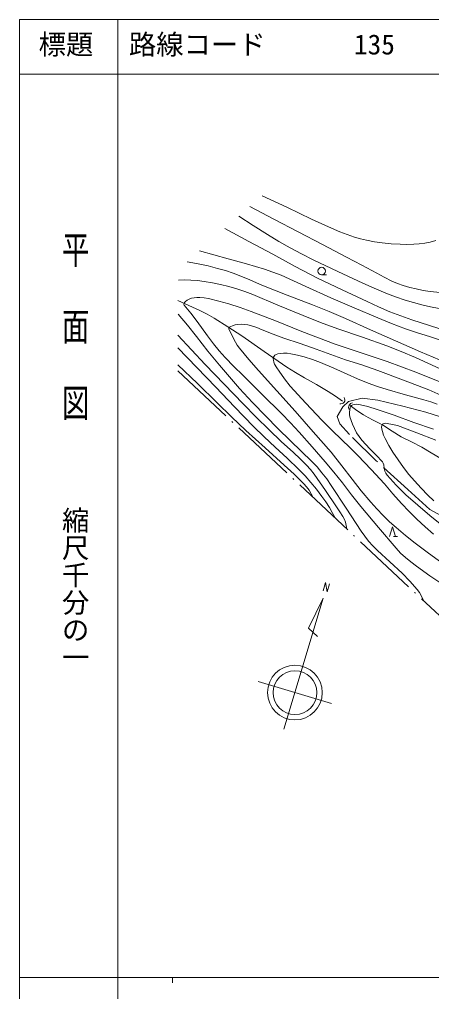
# Model space of a CAD drawing. Units: millimetres, scale not verified. Extents: x 60658 to 700658, y 3130 to 363130.
# Drawn here: x 60658 to 135985, y 185539 to 363130 of the extents above; entities that cross this region are included whole.
import ezdxf
from ezdxf.enums import TextEntityAlignment as Align

# ---------------------------------------------------------------- set-up
doc = ezdxf.new("R2010")
doc.units = ezdxf.units.MM
doc.header["$LTSCALE"] = 1000
doc.linetypes.add('DASHED', pattern=[7.5, 6, -1.5])
doc.linetypes.add('LONG_DASHED_DOTTED', pattern=[15.25, 12, -1.5, 0.25, -1.5])
doc.layers.add('S-SUV', color=7, linetype='Continuous', lineweight=13)
doc.styles.add('@ＭＳ ゴシック', font='')
doc.styles.add('ＭＳ ゴシック', font='')
doc.styles.get('@ＭＳ ゴシック').set_extended_font_data('@MS Gothic')
doc.styles.get('ＭＳ ゴシック').set_extended_font_data('MS Gothic')

msp = doc.modelspace()

# ---------------------------------------------------------------- linework, layer by layer
at = {"layer": 'S-SUV'}
for p, q in [((60658, 363130), (60658, 3130)), ((700658, 363130), (60658, 363130)), ((78658, 363130), (78658, 353130)), ((60658, 353130), (700658, 353130)), ((78658, 353130), (78658, 3130)), ((105020, 330920), (109535, 328809)), ((102769, 328941), (107180, 326614)), ((109535, 328809), (114047, 326669)), ((103387, 325484), (100781, 327193)), ((106012, 323822), (103387, 325484)), ((107180, 326614), (111621, 324323)), ((114047, 326669), (116614, 325479)), ((116614, 325479), (119217, 324340)), ((98189, 324915), (102595, 322589)), ((108058, 322593), (106012, 323822)), ((111621, 324323), (116045, 322022)), ((119217, 324340), (120537, 323821)), ((120537, 323821), (121887, 323357)), ((121887, 323357), (122989, 323042)), ((102595, 322589), (106996, 320231)), ((110127, 321422), (108058, 322593)), ((116045, 322022), (120467, 319699)), ((122989, 323042), (124116, 322784)), ((124116, 322784), (125532, 322529)), ((125532, 322529), (126963, 322333)), ((126963, 322333), (128596, 322163)), ((128596, 322163), (130228, 322054)), ((130228, 322054), (131480, 322021)), ((131480, 322021), (132738, 322049)), ((132738, 322049), (133734, 322123)), ((133734, 322123), (134725, 322257)), ((134725, 322257), (135753, 322464)), ((135753, 322464), (136780, 322732)), ((96194, 320138), (93547, 320833)), ((98835, 319425), (96194, 320138)), ((106996, 320231), (111062, 318022)), ((112236, 320305), (110127, 321422)), ((114373, 319241), (112236, 320305)), ((120467, 319699), (123231, 318263)), ((92338, 318679), (91310, 318867)), ((93353, 318482), (92338, 318679)), ((95124, 318099), (93353, 318482)), ((96867, 317661), (95124, 318099)), ((102160, 318483), (98835, 319425)), ((105470, 317483), (102160, 318483)), ((111062, 318022), (115166, 315860)), ((118883, 317090), (114373, 319241)), ((123231, 318263), (125982, 316767)), ((98293, 317245), (96867, 317661)), ((99700, 316771), (98293, 317245)), ((102328, 315714), (99700, 316771)), ((106987, 316979), (105470, 317483)), ((108473, 316421), (106987, 316979)), ((113022, 314351), (108473, 316421)), ((115898, 316469), (116794, 316469)), ((123401, 314980), (118883, 317090)), ((125982, 316767), (127346, 316031)), ((89722, 315491), (90854, 315534)), ((90854, 315534), (91992, 315516)), ((91992, 315516), (93209, 315429)), ((93209, 315429), (94433, 315282)), ((94433, 315282), (95917, 315034)), ((95917, 315034), (97389, 314727)), ((97389, 314727), (98904, 314351)), ((98904, 314351), (100403, 313917)), ((104940, 314599), (102328, 315714)), ((109588, 312765), (104940, 314599)), ((117549, 312270), (113022, 314351)), ((115166, 315860), (119674, 313735)), ((125519, 314034), (123401, 314980)), ((127346, 316031), (128745, 315345)), ((128745, 315345), (129766, 314916)), ((129766, 314916), (130811, 314541)), ((130811, 314541), (131990, 314187)), ((100403, 313917), (101854, 313436)), ((101854, 313436), (103287, 312898)), ((103287, 312898), (107881, 310957)), ((114241, 310971), (109588, 312765)), ((119674, 313735), (124197, 311610)), ((127653, 313147), (125519, 314034)), ((129410, 312476), (127653, 313147)), ((131990, 314187), (133188, 313889)), ((133188, 313889), (134436, 313637)), ((134436, 313637), (135699, 313443)), ((135699, 313443), (138765, 313101)), ((89623, 311755), (91636, 310887)), ((90712, 311186), (90694, 311048)), ((90694, 311048), (90738, 310904)), ((90845, 311409), (90712, 311186)), ((90738, 310904), (91401, 310176)), ((91036, 311606), (90845, 311409)), ((91344, 311849), (91036, 311606)), ((91668, 312029), (91344, 311849)), ((91636, 310887), (93620, 309965)), ((92111, 312191), (91668, 312029)), ((92570, 312294), (92111, 312191)), ((93107, 312353), (92570, 312294)), ((93650, 312350), (93107, 312353)), ((94435, 312276), (93650, 312350)), ((95212, 312141), (94435, 312276)), ((97097, 311689), (95212, 312141)), ((98943, 311186), (97097, 311689)), ((100993, 310522), (98943, 311186)), ((107881, 310957), (112493, 309030)), ((117273, 309750), (114241, 310971)), ((121854, 310422), (117549, 312270)), ((124197, 311610), (126271, 310645)), ((131187, 311861), (129410, 312476)), ((132678, 311403), (131187, 311861)), ((134183, 311004), (132678, 311403)), ((135781, 310644), (134183, 311004)), ((89667, 309312), (91378, 307265)), ((91401, 310176), (91958, 309479)), ((91958, 309479), (92972, 308176)), ((93620, 309965), (94941, 309281)), ((94941, 309281), (96233, 308542)), ((103026, 309801), (100993, 310522)), ((107646, 308003), (103026, 309801)), ((112493, 309030), (115668, 307791)), ((120282, 308474), (117273, 309750)), ((126184, 308628), (121854, 310422)), ((126271, 310645), (128378, 309732)), ((128378, 309732), (130353, 308971)), ((137391, 310342), (135781, 310644)), ((91378, 307265), (93040, 305181)), ((92972, 308176), (93942, 306833)), ((96233, 308542), (98778, 306952)), ((99571, 307179), (100077, 307326)), ((100077, 307326), (100566, 307406)), ((100566, 307406), (101168, 307433)), ((101168, 307433), (101801, 307399)), ((101801, 307399), (102423, 307315)), ((102423, 307315), (103044, 307170)), ((112246, 306149), (107646, 308003)), ((115668, 307791), (118864, 306608)), ((124854, 306452), (120282, 308474)), ((128688, 307592), (126184, 308628)), ((131203, 306616), (128688, 307592)), ((130353, 308971), (132351, 308266)), ((132351, 308266), (135584, 307202)), ((93942, 306833), (95015, 305330)), ((98778, 306952), (101299, 305307)), ((98910, 306623), (98943, 306764)), ((99533, 305333), (98910, 306623)), ((98943, 306764), (99038, 306894)), ((99038, 306894), (99274, 307055)), ((99274, 307055), (99571, 307179)), ((103044, 307170), (104048, 306836)), ((104048, 306836), (105043, 306440)), ((105043, 306440), (107006, 305638)), ((107006, 305638), (108995, 304889)), ((115307, 304950), (112246, 306149)), ((118864, 306608), (123332, 305076)), ((129408, 304412), (124854, 306452)), ((133395, 305869), (131203, 306616)), ((135606, 305178), (133395, 305869)), ((135584, 307202), (138832, 306197)), ((92106, 302752), (89633, 305454)), ((93040, 305181), (95097, 302556)), ((95015, 305330), (96139, 303860)), ((96139, 303860), (97192, 302589)), ((100167, 304162), (99533, 305333)), ((100482, 303629), (100167, 304162)), ((101299, 305307), (105388, 302457)), ((108995, 304889), (111942, 303932)), ((111942, 303932), (114869, 302917)), ((118381, 303810), (115307, 304950)), ((123110, 302196), (118381, 303810)), ((123332, 305076), (127790, 303484)), ((133992, 302430), (129408, 304412)), ((137640, 304522), (135606, 305178)), ((89612, 303143), (93062, 299550)), ((94617, 300080), (92106, 302752)), ((95097, 302556), (97203, 299966)), ((97192, 302589), (98290, 301358)), ((100863, 303104), (100482, 303629)), ((102599, 301031), (100863, 303104)), ((105388, 302457), (109502, 299625)), ((107586, 301929), (107355, 301783)), ((107858, 302028), (107586, 301929)), ((108400, 302124), (107858, 302028)), ((108935, 302159), (108400, 302124)), ((109621, 302134), (108935, 302159)), ((110276, 302051), (109621, 302134)), ((111505, 301792), (110276, 302051)), ((114869, 302917), (117564, 301907)), ((117564, 301907), (120278, 300954)), ((127842, 300629), (123110, 302196)), ((127790, 303484), (130421, 302451)), ((130421, 302451), (133029, 301361)), ((138582, 300473), (133992, 302430)), ((98290, 301358), (99856, 299731)), ((104377, 299000), (102599, 301031)), ((107114, 301425), (107059, 301158)), ((107059, 301158), (107065, 300888)), ((107065, 300888), (107152, 300528)), ((107213, 301627), (107114, 301425)), ((107152, 300528), (107299, 300183)), ((107355, 301783), (107213, 301627)), ((107299, 300183), (107687, 299500)), ((112693, 301480), (111505, 301792)), ((114204, 300988), (112693, 301480)), ((115695, 300440), (114204, 300988)), ((118124, 299412), (115695, 300440)), ((120278, 300954), (123227, 300013)), ((130501, 299673), (127842, 300629)), ((133029, 301361), (137577, 299322)), ((89584, 300033), (93202, 296598)), ((93062, 299550), (96532, 295959)), ((98090, 296484), (94617, 300080)), ((97203, 299966), (99031, 297820)), ((99856, 299731), (101473, 298139)), ((107711, 295282), (104377, 299000)), ((107687, 299500), (108118, 298862)), ((108118, 298862), (109124, 297490)), ((109502, 299625), (111128, 298606)), ((111128, 298606), (112785, 297638)), ((120530, 298328), (118124, 299412)), ((123227, 300013), (126166, 299012)), ((126166, 299012), (130828, 297239)), ((133130, 298664), (130501, 299673)), ((137780, 296835), (133130, 298664)), ((93202, 296598), (96785, 293120)), ((99031, 297820), (100910, 295706)), ((101473, 298139), (105020, 294634)), ((109124, 297490), (110171, 296163)), ((112785, 297638), (114948, 296426)), ((122442, 297492), (120530, 298328)), ((124378, 296711), (122442, 297492)), ((126115, 296080), (124378, 296711)), ((130828, 297239), (135489, 295435)), ((96532, 295959), (99985, 292366)), ((101574, 292913), (98090, 296484)), ((100910, 295706), (103275, 293167)), ((111025, 291558), (107711, 295282)), ((110171, 296163), (113031, 293031)), ((114948, 296426), (117088, 295158)), ((117088, 295158), (118397, 294292)), ((127872, 295505), (126115, 296080)), ((131227, 294531), (127872, 295505)), ((135489, 295435), (139299, 293774)), ((96785, 293120), (99401, 290547)), ((103275, 293167), (105691, 290663)), ((105020, 294634), (108585, 291140)), ((113031, 293031), (115942, 289932)), ((118397, 294292), (119686, 293394)), ((134594, 293615), (131227, 294531)), ((135830, 293249), (134594, 293615)), ((137036, 292828), (135830, 293249)), ((99985, 292366), (103448, 288763)), ((103921, 290501), (101574, 292913)), ((114328, 287807), (111025, 291558)), ((121028, 291832), (120982, 291403)), ((120982, 291403), (120994, 290979)), ((121136, 292265), (121028, 291832)), ((121098, 292587), (122303, 291708)), ((121230, 292464), (121136, 292265)), ((121364, 292613), (121230, 292464)), ((121582, 292725), (121364, 292613)), ((121833, 292785), (121582, 292725)), ((122266, 292818), (121833, 292785)), ((122686, 292790), (122266, 292818)), ((122303, 291708), (123539, 290882)), ((124114, 292460), (122686, 292790)), ((125509, 292077), (124114, 292460)), ((129136, 290807), (125509, 292077)), ((99401, 290547), (102065, 288011)), ((106304, 288139), (103921, 290501)), ((105691, 290663), (107917, 288379)), ((108585, 291140), (110200, 289451)), ((115942, 289932), (117732, 288120)), ((120994, 290979), (121068, 290543)), ((121068, 290543), (121262, 289871)), ((121262, 289871), (121514, 289213)), ((123539, 290882), (124401, 290382)), ((124401, 290382), (125291, 289936)), ((125291, 289936), (126259, 289463)), ((132744, 289481), (129136, 290807)), ((136317, 288297), (132744, 289481)), ((102065, 288011), (105566, 284894)), ((103448, 288763), (105394, 286866)), ((108504, 286048), (106304, 288139)), ((107917, 288379), (110185, 286138)), ((110200, 289451), (111771, 287720)), ((111771, 287720), (114163, 285053)), ((117611, 284050), (114328, 287807)), ((117732, 288120), (119565, 286349)), ((121514, 289213), (121875, 288406)), ((121875, 288406), (122287, 287633)), ((126259, 289463), (127198, 288937)), ((126851, 288717), (126886, 288909)), ((126892, 288286), (126851, 288717)), ((126886, 288909), (126981, 289087)), ((126995, 287865), (126892, 288286)), ((126981, 289087), (127137, 289229)), ((127215, 287197), (126995, 287865)), ((127137, 289229), (127328, 289320)), ((127198, 288937), (128795, 287889)), ((127328, 289320), (127593, 289355)), ((127593, 289355), (127866, 289330)), ((127866, 289330), (128836, 289152)), ((128795, 287889), (130421, 286894)), ((128836, 289152), (129762, 288922)), ((129762, 288922), (133266, 287630)), ((105394, 286866), (107382, 285013)), ((110744, 284002), (108504, 286048)), ((110185, 286138), (112172, 284285)), ((119565, 286349), (121050, 284922)), ((122287, 287633), (122740, 286942)), ((122740, 286942), (123244, 286284)), ((123244, 286284), (123949, 285479)), ((127476, 286591), (127215, 287197)), ((128179, 285312), (127476, 286591)), ((130421, 286894), (132314, 285967)), ((132314, 285967), (134188, 284982)), ((133266, 287630), (136751, 286280)), ((105566, 284894), (109032, 281728)), ((107382, 285013), (109580, 282990)), ((112172, 284285), (114126, 282381)), ((114163, 285053), (116514, 282341)), ((121050, 284922), (122492, 283454)), ((123949, 285479), (124698, 284713)), ((124698, 284713), (125864, 283535)), ((128928, 284074), (128179, 285312)), ((134188, 284982), (135922, 283926)), ((109580, 282990), (111745, 280916)), ((111961, 282881), (110744, 284002)), ((113125, 281727), (111961, 282881)), ((114126, 282381), (115058, 281376)), ((119561, 281607), (117611, 284050)), ((122492, 283454), (124963, 280899)), ((125864, 283535), (127003, 282298)), ((129865, 282647), (128928, 284074)), ((130845, 281264), (129865, 282647)), ((135922, 283926), (137684, 282924)), ((109032, 281728), (110849, 280042)), ((111745, 280916), (112864, 279760)), ((113856, 280923), (113125, 281727)), ((114535, 280088), (113856, 280923)), ((115058, 281376), (115944, 280332)), ((116514, 282341), (118117, 280423)), ((121458, 279133), (119561, 281607)), ((124963, 280899), (127395, 278297)), ((127003, 282298), (127147, 282054)), ((127147, 282054), (127238, 281778)), ((127238, 281778), (127323, 281180)), ((127323, 281180), (127468, 280595)), ((127468, 280595), (127640, 280214)), ((131825, 280025), (130845, 281264)), ((110849, 280042), (112622, 278314)), ((112864, 279760), (113937, 278563)), ((116593, 277100), (114535, 280088)), ((115944, 280332), (116821, 279193)), ((116821, 279193), (117651, 278018)), ((118117, 280423), (119678, 278461)), ((123139, 277023), (121458, 279133)), ((127640, 280214), (127864, 279865)), ((127864, 279865), (129544, 278056)), ((132846, 278832), (131825, 280025)), ((134059, 277521), (132846, 278832)), ((112622, 278314), (113132, 277740)), ((113132, 277740), (113593, 277130)), ((113593, 277130), (114001, 276470)), ((113937, 278563), (114964, 277305)), ((114964, 277305), (115952, 276000)), ((118601, 274078), (116593, 277100)), ((117651, 278018), (120366, 273833)), ((119678, 278461), (121350, 276284)), ((127395, 278297), (128920, 276486)), ((129544, 278056), (131259, 276298)), ((135317, 276252), (134059, 277521)), ((114001, 276470), (114366, 275770)), ((115952, 276000), (116652, 275004)), ((121350, 276284), (123071, 274143)), ((124860, 274959), (123139, 277023)), ((128920, 276486), (130491, 274713)), ((131259, 276298), (133452, 274385)), ((136423, 275196), (135317, 276252)), ((116652, 275004), (117308, 273967)), ((117308, 273967), (117836, 273027)), ((119229, 273203), (118601, 274078)), ((120366, 273833), (123101, 269645)), ((123071, 274143), (126272, 270326)), ((125973, 273703), (124860, 274959)), ((127122, 272496), (125973, 273703)), ((130491, 274713), (131882, 273248)), ((133452, 274385), (135691, 272512)), ((117836, 273027), (118337, 272059)), ((119795, 272313), (119229, 273203)), ((120058, 271793), (119795, 272313)), ((120258, 271262), (120058, 271793)), ((128298, 271369), (127122, 272496)), ((131882, 273248), (133316, 271826)), ((133316, 271826), (134795, 270451)), ((135691, 272512), (137851, 270734)), ((120406, 270661), (120258, 271262)), ((120496, 270041), (120406, 270661)), ((126272, 270326), (129498, 266517)), ((128295, 268665), (128844, 270460)), ((129515, 270285), (128298, 271369)), ((128844, 270460), (129393, 268665)), ((131226, 268852), (129515, 270285)), ((134795, 270451), (136323, 269113)), ((123101, 269645), (123763, 268718)), ((123763, 268718), (124478, 267820)), ((129019, 268665), (129739, 268665)), ((132974, 267468), (131226, 268852)), ((124478, 267820), (125259, 266953)), ((125259, 266953), (126091, 266118)), ((129498, 266517), (130332, 265654)), ((135197, 265785), (132974, 267468)), ((126091, 266118), (128378, 264055)), ((130332, 265654), (131209, 264834)), ((131209, 264834), (132184, 264025)), ((137458, 264149), (135197, 265785)), ((128378, 264055), (130621, 261952)), ((132184, 264025), (133205, 263256)), ((133205, 263256), (135691, 261498)), ((130621, 261952), (132015, 260503)), ((135691, 261498), (138222, 259782)), ((116142, 258771), (116586, 260249)), ((116586, 260249), (116908, 258537)), ((116908, 258537), (117345, 260023)), ((132015, 260503), (133370, 259008)), ((133370, 259008), (133777, 258412)), ((133777, 258412), (134135, 257781)), ((134135, 257781), (134354, 257343)), ((116187, 257399), (109007, 233453)), ((116187, 257399), (113506, 251939)), ((134354, 257343), (134561, 256896)), ((113506, 251939), (115134, 250407)), ((117722, 238147), (104312, 242168)), ((60658, 188130), (599658, 188130)), ((88658, 188130), (88658, 187130))]:
    msp.add_line(p, q, dxfattribs=at)
at = {"layer": 'S-SUV', "linetype": 'LONG_DASHED_DOTTED'}
msp.add_line((89600, 298916), (178458, 215871), dxfattribs=at)
at = {"layer": 'S-SUV', "linetype": 'DASHED'}
for p, q in [((119777, 292337), (120797, 293357)), ((120797, 293357), (123275, 293940)), ((123275, 293940), (126190, 293552)), ((126190, 293552), (130756, 292483)), ((118757, 290588), (119777, 292337)), ((130756, 292483), (134934, 291414)), ((134934, 291414), (145768, 287916)), ((119243, 289277), (118757, 290588)), ((120991, 287285), (119243, 289277)), ((125801, 282572), (120991, 287285)), ((131631, 277228), (125801, 282572)), ((135663, 273585), (131631, 277228)), ((137801, 272467), (135663, 273585))]:
    msp.add_line(p, q, dxfattribs=at)
at = {"layer": 'S-SUV'}
for centre, radius in [((115898, 317157), 688), ((111017, 240158), 5000), ((111017, 240158), 4000)]:
    msp.add_circle(centre, radius, dxfattribs=at)
for centre, radius, start, end in [((119422, 293618), 715, 252.39137, 37.34024), ((121695, 292234), 878, 98.79742, 205.05762)]:
    msp.add_arc(centre, radius, start, end, dxfattribs=at)

# ---------------------------------------------------------------- texts
at = {"layer": 'S-SUV', "style": 'ＭＳ ゴシック'}
for s, p in [('標題', (64158, 355630)), ('路線コード', (80658, 355630)), ('135', (121800, 355630))]:
    msp.add_text(s, height=3666, dxfattribs=at).set_placement(p, align=Align.BOTTOM_LEFT)
at = {"layer": 'S-SUV', "style": '@ＭＳ ゴシック', "width": 1.4}
msp.add_text('平  面  図', height=3666, rotation=270, dxfattribs=at).set_placement((67935, 324605), align=Align.BOTTOM_LEFT)
at = {"layer": 'S-SUV', "style": '@ＭＳ ゴシック'}
msp.add_text('縮尺千分の一', height=3666, rotation=270, dxfattribs=at).set_placement((67935, 274161), align=Align.BOTTOM_LEFT)

doc.saveas('drawing.dxf')
